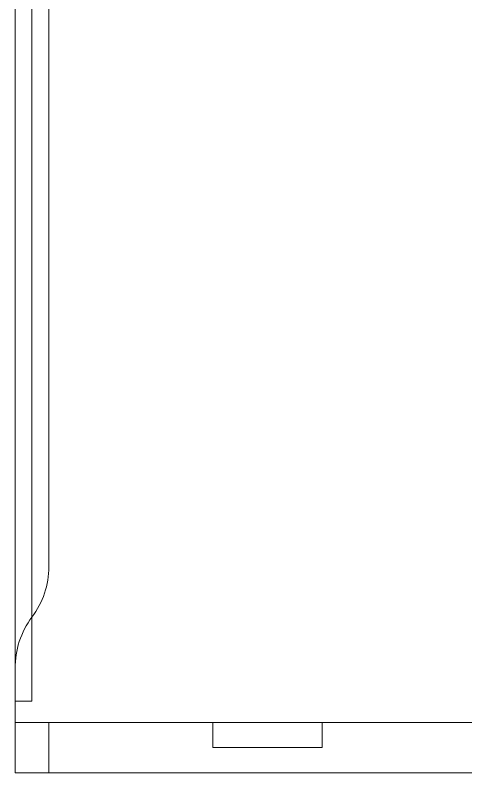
# Model space of a CAD drawing. Header units: millimetres. Extents: x 155927 to 317870, y -36033 to 97293.
# Drawn here: x 228551 to 229087, y 21151 to 22051 of the extents above; entities that cross this region are included whole.
import ezdxf

# ---------------------------------------------------------------- set-up
doc = ezdxf.new("R2010")
doc.units = ezdxf.units.MM
doc.header["$MEASUREMENT"] = 0
doc.layers.add('I-FURN', color=8, linetype='CONTINUOUS', lineweight=9)

msp = doc.modelspace()

# ---------------------------------------------------------------- linework, layer by layer
at = {"layer": 'I-FURN'}
for p, q in [((228551.1, 21274.4), (228551.1, 22625.51)), ((228571.1, 22565.51), (228571.1, 21335.51)), ((228591.1, 22294.58), (228591.1, 21395.51)), ((228591.1, 21395.51), (228591.1, 22294.58)), ((228571.1, 21335.51), (228571.1, 21235.51)), ((228551.1, 21274.4), (228551.1, 21150.51)), ((228551.1, 21150.51), (228551.1, 21274.4)), ((228551.1, 21235.51), (228551.1, 21274.4)), ((228551.1, 21235.51), (228571.1, 21235.51)), ((228591.1, 21210.51), (228551.1, 21210.51)), ((228551.1, 21210.51), (228786.1, 21210.51)), ((228551.1, 21150.51), (228551.1, 21210.51)), ((228551.1, 21150.51), (228551.1, 21210.51)), ((229311.1, 21210.51), (228591.1, 21210.51)), ((228591.1, 21150.51), (228591.1, 21210.51)), ((228591.1, 21150.51), (228591.1, 21210.51)), ((228786.1, 21210.51), (228916.1, 21210.51)), ((228786.1, 21180.51), (228786.1, 21210.51)), ((228786.1, 21180.51), (228786.1, 21210.51)), ((228916.1, 21210.51), (229351.1, 21210.51)), ((228916.1, 21180.51), (228916.1, 21210.51)), ((228916.1, 21210.51), (228916.1, 21180.51)), ((228916.1, 21180.51), (228786.1, 21180.51)), ((228786.1, 21180.51), (228916.1, 21180.51)), ((229351.1, 21150.51), (228551.1, 21150.51)), ((228551.1, 21150.51), (228591.1, 21150.51)), ((228551.1, 21150.51), (229351.1, 21150.51)), ((229351.1, 21150.51), (228551.1, 21150.51)), ((228591.1, 21150.51), (229311.1, 21150.51))]:
    msp.add_line(p, q, dxfattribs=at)
for centre, radius, start, end in [((228491.1, 21395.51), 100, 323.1301, 0), ((228491.1, 21395.51), 100, 323.1301, 0), ((228651.13, 21275.49), 100.03, 143.1301, 180.62561), ((228651.13, 21275.49), 100.03, 143.1301, 180.62561)]:
    msp.add_arc(centre, radius, start, end, dxfattribs=at)

doc.saveas('drawing.dxf')
